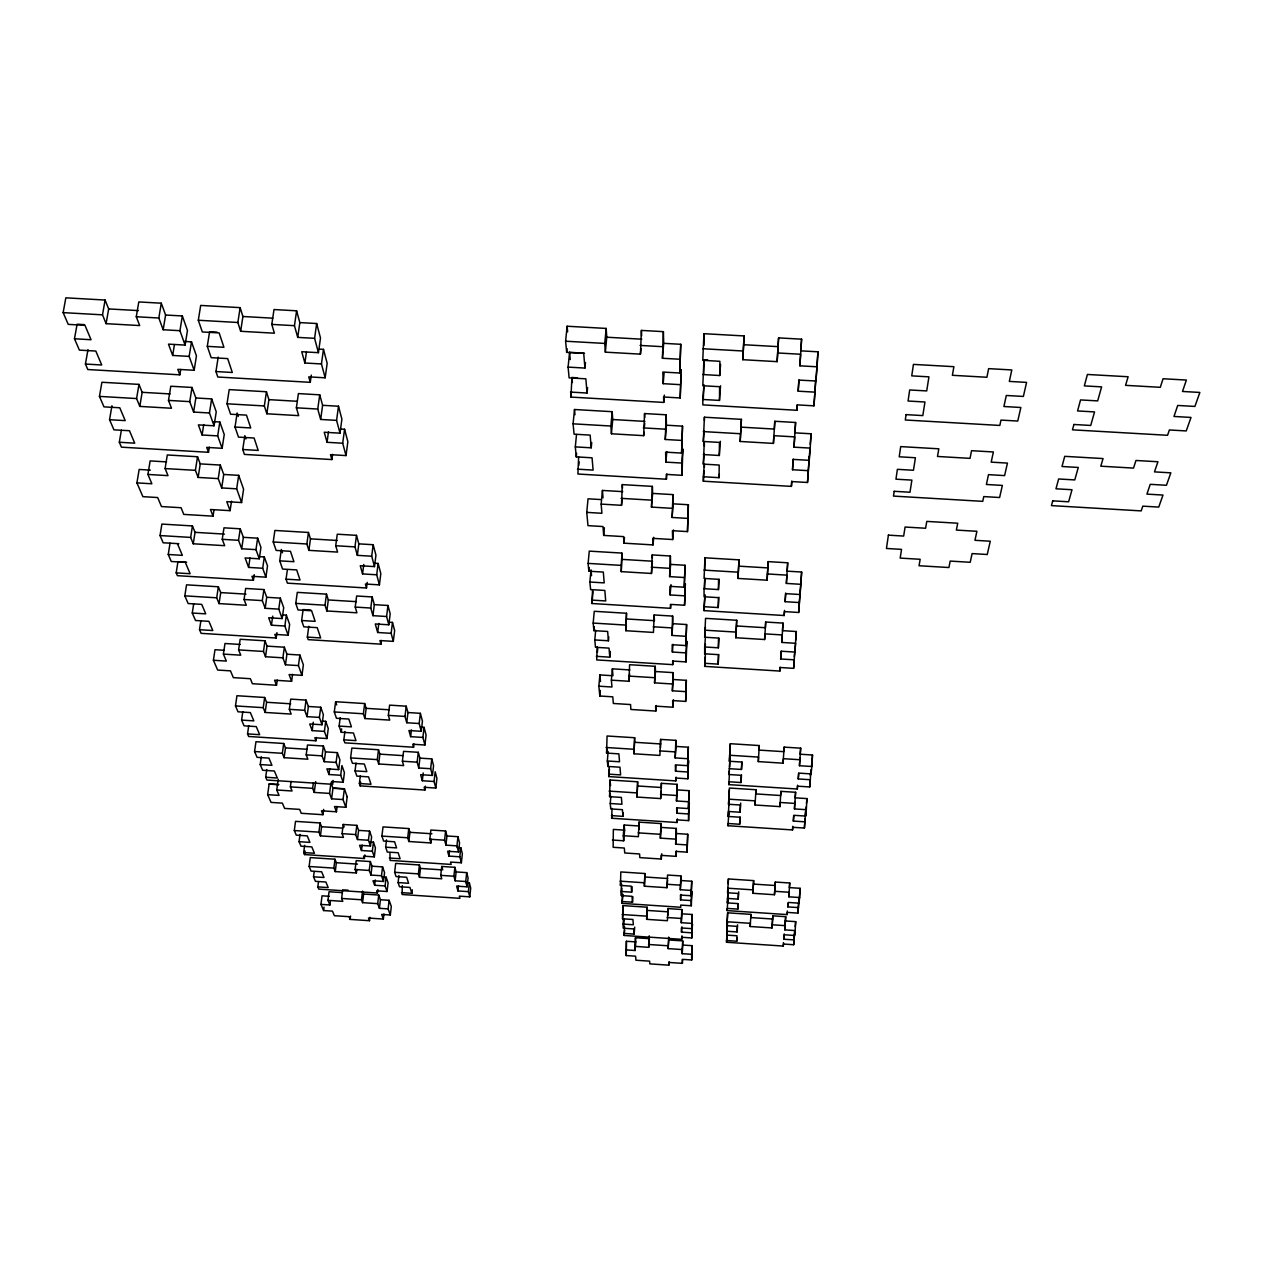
<?xml version="1.0" encoding="UTF-8"?>
<svg xmlns="http://www.w3.org/2000/svg" width="1263" height="1263" viewBox="0 0 1263 1263"><rect width="100%" height="100%" fill="white"/><g stroke="black" fill="none" stroke-linecap="round" stroke-linejoin="round"><path stroke-width="1.5" d="M705.401 637.231L704.675 646.972L718.363 647.808L718.489 638.068L704.675 637.215L705.559 618.349L736.724 620.259L735.745 637.736L764.62 639.52L765.694 622.043L783.013 623.101L782.507 630.663L796.322 631.516L794.916 652.071L781.181 651.219L780.66 658.986L794.301 659.823L793.622 668.348L780.092 667.511L779.855 671.063L704.675 666.39L705.386 653.666M704.675 663.296L718.173 664.133L718.284 654.644L704.675 653.808L704.675 646.972M704.959 596.01L704.059 610.629L784.197 615.523L784.449 611.608L798.674 612.476L801.658 572.028L787.133 571.16L787.702 562.793L768.204 561.625L767.083 580.191L737.971 578.422L739.013 559.856L704.975 557.804L704.059 578.438L718.552 579.322L718.442 589.568L704.059 588.684L704.849 578.265L704.707 588.116M704.975 557.804L704.707 569.692M703.254 399.408L703.965 384.836L702.828 399.471L719.468 400.418L719.61 386.699L702.796 385.736L703.949 359.718L707.706 359.939M702.796 374.543L719.736 375.521L719.878 361.297L702.765 360.318L703.933 333.685L744.112 335.942L742.786 359.702L777.14 361.644L778.592 337.884L801.595 339.179L799.874 365.828L817.05 366.791L817.95 351.809L800.821 350.846L801.595 339.179M704.28 464.516L703.333 476.751L719.057 477.682L719.2 465.052L703.333 464.121L704.28 442.145L704.407 446.171M703.317 454.554L719.31 455.485L719.452 442.413L703.302 441.482L704.407 417.216L741.413 419.348L740.181 441.466L773.43 443.408L774.787 421.274L795.595 422.474L794.017 447.165L810.199 448.097L811.067 433.777L794.916 432.846L795.595 422.474M704.959 594.684L704.059 606.698L718.237 607.566L718.347 597.636L704.059 596.752L704.059 588.684M811.004 770.256L809.709 786.944L797.585 786.17L797.316 789.012L728.83 784.623L728.893 781.75L741.002 782.539L741.507 775.008M741.002 782.539L741.27 775.308L729.067 774.535L729.998 757.263L729.588 766.957M729.209 768.678L741.476 769.451L741.744 762.047L729.383 761.257L730.33 743.702L759.284 745.549L759.047 750.096L783.786 751.674L784.134 747.128L800.695 748.17L799.463 765.725L811.856 766.515L812.504 755.006L800.142 754.216L800.695 748.17M805.21 815.566L805.699 810.846L804.42 828.054L792.769 827.297L792.533 829.933L728.009 825.734L728.056 823.492L739.66 824.25L740.15 816.987M739.66 824.25L739.929 817.208L728.23 816.451L728.356 811.478L740.102 812.235L740.718 803.063M740.102 812.235L740.371 805.02L728.53 804.263L729.414 788.033L755.953 789.738L755.748 793.906L780.613 795.516L780.929 791.348L795.611 792.28L794.459 808.936L806.315 809.694L806.946 798.595L795.106 797.837L795.611 792.28M730.33 743.702L729.383 761.257M728.751 814.856L728.814 812.598L728.009 825.734M728.988 805.494L729.114 800.474L728.23 816.451M729.383 789.754L728.53 804.263M797.932 913.117L799.037 898.482L797.932 913.117L787.323 912.407L787.117 914.586L727.188 910.607L727.235 908.413L737.829 909.123L738.192 903.677M727.377 902.887L728.12 889.263L727.377 902.887L738.034 903.598L737.829 909.123M727.488 898.419L738.208 899.13L738.413 893.478L727.63 892.767L727.756 888.205L753.048 889.862L752.859 893.304L774.472 894.725L775.308 882.048L789.754 882.995L788.775 896.809L799.59 897.535L800.111 888.315L789.328 887.589L789.754 882.995M793.701 944.724L794.711 931.084L793.701 944.724L783.47 944.029L783.281 946.066L726.525 942.261L727.409 922.385L726.699 935.094L736.976 935.772L736.771 941.219L726.557 940.525M726.809 931.257L737.118 931.936L737.324 926.379L726.951 925.684L727.662 912.817L750.932 914.365L750.759 917.57L772.593 919.022L772.83 915.833L785.712 916.685L784.781 929.868L795.185 930.563L795.706 921.643L785.318 920.948L784.781 929.868M727.662 912.817L726.951 925.684M727.804 901.561L727.851 899.351L727.188 910.607M728.262 883.563L728.388 878.953L753.648 880.611L752.859 893.304M740.181 441.466L741.413 419.348M742.786 359.702L744.112 335.942M735.745 637.736L736.724 620.259M737.971 578.422L739.013 559.856M777.14 361.644L778.592 337.884M773.43 443.408L773.824 435.672L794.695 436.887L794.017 447.165M794.948 803.426L780.25 802.479L779.934 806.615L755.021 805.005L755.227 800.868L728.64 799.163M774.787 421.274L774.377 429.073L741.207 427.147M767.083 580.191L768.204 561.625M800.016 759.742L783.423 758.684L783.076 763.184L758.305 761.605L758.526 757.09L729.525 755.242M764.62 639.52L764.92 633.868L782.271 634.942L781.765 642.441L795.611 643.293L794.332 656.776M765.694 622.043L765.394 627.727L736.566 625.959M772.83 915.833L772.04 927.958L750.19 926.505L750.348 923.316L727.046 921.769M798.516 907.608L787.828 906.897L788.254 902.445L798.99 903.156L800.111 888.315M804.42 828.054L804.941 818.961M805.068 821.834L793.338 821.076L793.874 815.314L805.652 816.072L806.189 806.868M809.709 786.944L810.041 781.292M810.467 779.745L798.248 778.955L798.784 773.114L811.083 773.903L811.288 770.098M811.509 766.278L812.504 755.006M783.281 946.066L783.486 942.561M794.206 939.909L783.913 939.23L784.228 933.925M787.117 914.586L787.323 910.97M787.828 906.897L788.049 903.25M792.533 829.933L792.754 826.302M793.338 821.076L793.669 815.582M794.459 808.936L794.885 801.531M797.316 789.012L797.537 785.254M798.248 778.955L798.579 773.272M799.463 765.725L799.921 758.053M779.934 806.615L780.929 791.348M783.076 763.184L784.134 747.128M793.622 668.348L794.885 650.129M798.674 612.476L800.189 590.437M799.463 602.562L785.128 601.693L785.665 593.642L800.095 594.526L801.658 572.028M703.333 476.751L703.349 481.203L791.412 486.381L791.727 481.566L807.499 482.482L809.283 456.527M807.499 482.482L809.993 447.891M813.972 405.833L815.93 377.353L813.972 405.833L797.269 404.886L796.906 410.286L702.828 404.886L702.828 399.471M815.045 392.146L798.184 391.183L798.879 380.1L815.93 380.984L817.95 351.809M779.855 671.063L780.092 667.211M791.412 486.381L791.743 481.14M808.431 470.673L792.517 469.741L793.18 459.132M781.765 642.441L783.013 623.101M796.906 410.286L797.253 404.807M784.197 615.523L784.512 610.376M785.128 601.693L785.665 593.042M800.916 584.311L786.36 583.427L787.702 562.793M772.04 927.958L772.593 919.022M774.472 894.725L775.308 882.048M750.19 926.505L750.932 914.365M753.048 889.862L753.648 880.611M755.021 805.005L755.953 789.738M758.305 761.605L759.284 745.549M792.517 469.741L793.196 459.4L809.251 460.332L810.199 448.097M726.525 942.261L727.109 933.499M741.476 769.451L741.981 761.842M738.208 899.13L738.697 891.804M737.118 931.936L737.592 924.848M736.771 941.219L737.008 937.699M798.184 391.183L798.926 380.021M799.874 365.828L800.647 354.256L777.582 352.961M780.66 658.986L781.181 651.219M786.36 583.427L786.928 575.139L767.399 573.955M729.067 774.535L729.335 770.746M728.83 784.623L729.414 774.235M727.63 892.767L728.388 878.953M691.619 954.307L692.25 945.687L682.841 945.056L682.73 940.888L668.79 939.956L668.664 937.099L668.127 948.608L682.083 949.555L682.194 953.676L691.619 954.307L691.714 959.975L682.257 959.343L682.367 963.353L668.711 962.438L668.837 965.169L649.814 963.874L649.624 961.159L635.936 960.227L635.605 956.186L626.227 955.554L626.401 941.267L635.794 941.898L635.084 950.502L625.69 949.871M718.442 589.568L719.2 579.133M691.714 959.975L692.25 945.687M718.237 607.566L718.979 597.257M718.363 647.808L719.073 638.083M718.173 664.133L718.868 654.502M612.429 840.037L623.701 840.779L624.601 830.154L613.344 829.412L613.139 847.299L624.317 848.041L624.743 852.983L639.583 853.962L639.836 857.624L661.307 859.029L661.133 855.367L675.989 856.346L675.847 851.404L687.056 852.146L687.719 834.259L676.447 833.517L676.289 828.417L661.181 827.439L661.007 823.571L639.015 822.134L638.399 836.69L623.275 835.711L624.175 825.023L639.267 826.002L638.983 829.57M624.538 926.41L624.143 935.457L681.704 939.325L681.657 937.272L691.84 937.951L691.777 932.82L681.515 932.126L681.909 926.837M681.704 939.325L681.973 935.82M704.675 637.215L705.401 627.411M682.083 949.555L682.73 940.888M682.194 953.676L682.841 945.056M719.31 455.485L720.368 441.308M704.675 653.808L705.401 644.13M682.367 963.353L682.62 959.943M704.675 666.39L705.386 656.792M719.057 477.682L719.326 474.178M622.548 894.267L622.106 903.377L680.773 907.276L680.71 905.082L691.303 905.776L691.224 900.582L680.583 899.872L680.441 895.057L691.145 895.751L691.745 881.242L680.994 880.532L680.883 875.906L667.559 875.038L666.99 887.7L644.383 886.2L644.904 873.538L620.828 871.944L620.449 885.426L631.184 886.137L631.674 892.152L621.001 891.457L621.617 884.147M691.145 895.751L691.745 881.242M691.224 900.582L691.887 891.473L691.303 905.776M681.515 932.126L681.404 927.958L691.714 928.652L692.282 914.491L681.925 913.812L681.815 909.518L667.953 908.586L667.401 920.727L646.656 919.338L647.161 907.213L622.927 905.603L622.58 918.785L632.921 919.48L633.363 924.753L623.069 924.074L623.512 918.769M691.714 928.652L692.282 914.491M691.777 932.82L692.424 923.995L691.84 937.951M675.989 856.346L676.4 851.073M668.837 965.169L669.09 961.759M609.224 766.641L608.798 776.587L675.8 780.897L675.721 778.024L687.814 778.797L687.704 771.993L675.531 771.204L675.358 764.889L687.593 765.678L688.351 747.222L676.037 746.433L675.879 740.355L660.612 739.392L659.886 755.432L633.994 753.79L634.658 737.734L607.061 735.997L606.572 753.08L618.886 753.869L619.533 761.763L607.329 760.989L608.15 751.501M687.593 765.678L688.351 747.222M687.704 771.993L688.556 760.642L687.814 778.797M691.066 890.431L680.299 889.72L680.883 875.906M680.299 889.72L680.994 880.532M719.736 375.521L720.573 364.391M680.583 899.872L680.994 894.409M612.034 808.367L611.655 818.25L677.063 822.497L677 819.861L688.588 820.618L688.477 813.956L676.81 813.198L676.652 807.815L688.382 808.573L689.109 790.67L677.315 789.912L677.157 784.339L661.354 783.313L660.644 798.579L637.01 797.064L637.657 781.797L610.029 780.013L609.587 796.669L621.38 797.427L621.949 804.263L610.25 803.505L610.882 796.195M688.382 808.573L689.109 790.67M688.477 813.956L689.298 803.015L688.588 820.618M719.468 400.418L720.557 385.783M691.635 923.395L681.262 922.7L681.815 909.518M681.262 922.7L681.925 913.812M687.056 852.146L687.719 834.259M684.562 605.245L685.351 583.743L684.562 605.245L670.416 604.393L670.527 608.324L591.921 603.509L592.552 589.821M703.665 374.669L703.949 359.718M687.482 758.7L675.152 757.911L675.879 740.355M675.152 757.911L676.037 746.433M597.225 646.735L596.689 659.918L672.721 664.638L672.626 661.07L686.109 661.907L685.951 652.892L672.374 652.04L672.169 644.714L685.841 645.567L686.598 624.538L672.832 623.685L672.626 616.091L654.171 614.955L653.445 632.431L625.864 630.726L626.511 613.265L594.257 611.292L593.184 623.069L593.894 630.632L607.645 631.468L608.419 640.783L594.794 639.946L595.678 630.237M675.531 771.204L675.973 765.536M666.99 887.7L667.559 880.343M685.841 645.567L686.598 624.538M675.8 780.897L676.1 777.14M685.951 652.892L686.851 641.272L686.109 661.907M703.302 441.482L704.138 430.762M688.272 801.737L676.463 800.979L677.157 784.339M676.463 800.979L677.315 789.912M667.811 915.375L667.953 908.586M611.087 675.626L599.878 674.931L598.867 686.188L599.814 696.008L612.776 696.829L613.344 703.475L630.553 704.549L630.884 709.474L655.829 711.053L655.608 706.128L672.832 707.217L672.642 700.586L685.651 701.407L686.346 680.331L673.242 679.51L673.053 672.626L655.481 671.521L655.244 666.296L629.59 664.701L628.958 681.262L611.387 680.157L612.381 668.837L629.937 669.943M703.333 464.121L704.138 453.543M676.81 813.198L677.221 807.736M685.651 701.407L686.346 680.331M686.93 844.915L675.626 844.173L676.289 828.417M677.063 822.497L677.347 818.882M675.626 844.173L676.447 833.517M703.349 481.203L704.138 470.736M668.127 948.608L668.79 939.956M685.683 636.284L671.9 635.431L672.626 616.091M671.9 635.431L672.832 623.685M648.708 947.313L649.403 938.662L635.447 937.73L634.752 946.366L648.708 947.313L649.214 935.804M660.644 798.579L661.228 791.206M672.374 652.04L672.99 644.304M672.721 664.638L673.021 660.802M675.468 839.121L660.328 838.127L661.007 823.571M685.477 691.619L672.358 690.798L673.053 672.626M660.328 838.127L661.181 827.439M672.358 690.798L673.242 679.51M601.267 499.58L588.037 498.806L586.758 512.383L587.974 525.645L602.972 526.545L603.682 535.417L623.543 536.601L623.969 543.169L653.034 544.906L652.766 538.354L672.674 539.538L672.437 530.697L687.482 531.597L688.367 504.742L673.211 503.842L672.99 494.607L652.639 493.407L652.355 486.381L622.296 484.613L621.522 505.311L601.172 504.111L602.435 490.439L622.738 491.639M672.832 707.217L673.416 699.781M661.307 859.029L661.717 853.788M684.404 595.82L670.132 594.952L669.895 586.348L684.262 587.216L685.051 565.271L670.606 564.403L670.369 556.004L652.229 554.915L651.471 573.465L621.238 571.634L621.901 553.083L589.268 551.126L588.116 563.393L588.858 571.208L603.319 572.076L604.203 582.89L589.884 582.022L591.021 569.897L591.542 575.628M687.482 531.597L688.367 504.742M684.262 587.216L685.051 565.271M810.246 444.355L811.067 433.777M815.93 380.984L817.05 366.791M795.627 640.357L796.322 631.516M680.204 397.956L681.167 369.917L680.204 397.956L663.58 396.992L663.738 402.423L570.955 397.087L571.918 377.511L577.428 377.826M687.309 518.367L672.105 517.467L672.99 494.607M655.829 711.053L656.271 705.512M672.105 517.467L673.211 503.842M684.104 577.507L669.611 576.623L670.369 556.004M644.383 886.2L644.904 873.538M669.611 576.623L670.606 564.403M672.674 539.538L673.447 529.955M578.628 456.969L577.917 474.02L666.406 479.23L666.264 474.383L681.973 475.314L681.752 463.047L665.917 462.132L665.617 452.154L681.594 453.085L682.525 426.136L666.438 425.205L666.154 414.801L644.556 413.554L643.656 435.656L611.418 433.777L610.882 426.026L612.192 411.691L574.491 409.512L573.086 423.831L574.081 434.172L590.153 435.104L591.226 447.812L575.312 446.881L576.512 434.519M670.132 594.952L670.969 584.595M681.594 453.085L682.525 426.136M681.752 463.047L682.888 448.965L681.973 475.314M670.527 608.324L670.795 604.898M646.656 919.338L647.161 907.213M660.502 747.791L660.612 739.392M681.373 440.408L665.254 439.477L666.438 425.205M624.143 935.457L624.585 930.215M637.01 797.064L637.657 781.797M665.917 462.132L666.785 451.57M626.227 955.554L626.401 941.267M631.674 892.152L632.131 886.673M666.406 479.23L666.832 474.004M621.933 901.498L632.495 902.208L632.937 896.777M679.968 384.647L663.186 383.684L662.838 372.048L679.762 373.011L680.741 344.294L663.707 343.331L663.375 331.648L641.399 330.417L640.452 354.145L605.356 352.156L604.756 343.425L606.177 328.427L567.119 326.233L565.619 341.215L566.677 352.377L583.711 353.34L584.943 368.07L568.097 367.107L569.566 352.33L584.516 353.182M672.153 683.962L654.55 682.857L655.244 666.296M654.55 682.857L655.481 671.521M679.762 373.011L680.741 344.294M623.954 933.404L634.121 934.099L634.705 927.089M679.526 359.229L662.428 358.266L663.375 331.648M611.403 815.614L622.959 816.356L623.275 812.74M662.428 358.266L663.707 343.331M671.869 508.31L651.471 507.095L652.355 486.381M651.471 507.095L652.639 493.407M620.449 885.426L620.749 881.748M663.186 383.684L664.117 372.648M632.495 902.208L632.005 896.32L621.396 895.609L621.996 888.347M633.994 753.79L634.658 737.734M663.738 402.423L664.338 395.13M622.106 903.377L622.864 894.362M653.034 544.906L653.681 537.28M622.58 918.785L622.927 905.603M651.471 573.465L652.355 562.966M634.121 934.099L633.71 928.937L623.464 928.242L624.206 919.448M665.254 439.477L666.154 414.801M611.655 818.25L611.971 814.651M628.958 681.262L629.606 673.716M621.238 571.634L621.901 553.083M640.452 354.145L640.941 348.541M623.969 543.169L624.475 537.438M606.572 753.08L606.919 749.259M608.561 774.14L620.622 774.914L619.975 767.209L607.835 766.436L608.166 762.663M608.798 776.587L609.445 769.104M609.587 796.669L609.918 792.975M625.864 630.726L626.511 613.265M643.656 435.656L643.972 432.088M644.43 426.736L644.746 423.168M599.814 696.008L600.304 690.419M608.419 640.783L608.766 636.899M621.522 505.311L622.043 499.453M596.341 656.334L609.792 657.17L610.297 651.408M603.682 535.417L604.377 527.76M597.383 652.261L597.731 648.44M588.858 571.208L589.19 567.719M591.921 603.509L593.026 591.573M611.418 433.777L612.729 419.521L612.192 411.691M593.894 630.632L594.257 626.716M785.318 920.948L785.712 916.685M783.913 939.23L784.323 934.778L794.664 935.473L795.185 930.563M591.226 447.812L591.731 442.508M605.356 352.156L606.761 337.221L606.177 328.427M788.775 896.809L789.201 892.262L774.74 891.299M578.754 465.337L579.086 461.848M570.481 392.083L587.042 393.03L587.579 387.567M577.444 469.173L593.105 470.089L592.063 457.806L576.275 456.874L576.607 453.37M584.943 368.07L585.495 362.528M570.955 397.087L571.508 391.641M566.677 352.377L567.055 348.651M806.457 803.426L806.946 798.595M805.652 816.072L806.315 809.694M810.357 775.624L810.925 770.177M795.185 926.6L795.706 921.643M811.083 773.903L811.856 766.515M402.297 885.647L402.123 894.504L459.937 898.34L459.337 896.146L469.773 896.841L468.399 891.646L469.347 882.853L465.858 882.616M469.773 896.841L470.704 888.094L469.347 882.853M798.99 903.156L799.59 897.535M468.399 891.646L457.916 890.952L458.485 885.663M389.951 852.62L390.109 860.403L451.191 864.429L450.544 862.061L461.374 862.771L462.353 853.741L460.79 847.726L457.174 847.489M457.916 890.952L456.606 886.121L467.136 886.831L465.747 881.511L466.694 872.622L456.117 871.928L454.869 867.318L441.75 866.45L440.755 875.354L441.75 878.795L419.474 877.327L418.4 873.87L419.411 864.966L395.698 863.403L394.64 872.307L396.077 876.554L406.654 877.264L408.612 883.279L398.098 882.584L398.934 875.527M467.136 886.831L468.084 877.99L466.694 872.622M461.374 862.771L459.811 856.803L448.918 856.093L449.517 850.646M448.918 856.093L447.607 851.262L458.548 851.972L456.953 845.863L457.948 836.69L446.944 835.98L445.602 830.991L430.872 830.028L429.83 839.232L430.904 842.958L408.865 841.505L407.696 837.779L408.77 828.575L383.021 826.886L381.915 836.09L383.589 841.047L394.577 841.774L396.582 847.899L385.657 847.189L386.525 839.895M465.747 881.511L455.138 880.8L453.891 876.222L454.869 867.318M455.138 880.8L456.117 871.928M458.548 851.972L459.543 842.847L457.948 836.69M459.811 856.803L460.79 847.726M456.953 845.863L445.934 845.152L444.592 840.195L445.602 830.991M445.934 845.152L446.944 835.98M435.83 788.049L436.919 778.371L435.182 771.772L434.077 781.497L435.83 788.049L424.147 787.291L424.921 790.054L360.176 785.87L359.371 783.518L360.334 775.798M430.904 842.958L431.315 839.279M401.492 892.625L411.88 893.32L412.291 889.831M424.921 790.054L425.363 786.186M434.077 781.497L422.316 780.739L420.626 774.677L432.451 775.435L430.651 768.725L431.788 758.889L419.9 758.132L418.29 752.306L403.56 751.359L402.392 761.226L403.655 765.583L378.663 763.973L377.29 759.616L378.49 749.748L351.856 748.059L350.609 757.911L352.44 763.278L364.328 764.036L366.838 771.63L355.045 770.872L356.024 763.073M419.474 877.327L420.484 868.439L419.411 864.966M432.451 775.435L433.572 765.662L431.788 758.889M344.91 731.514L343.836 739.834L344.862 742.849L413.569 747.238L412.733 744.239L424.921 745.012L422.9 737.434L410.633 736.661L408.928 730.519L421.258 731.309L419.174 723.525L420.374 713.327L407.965 712.537L406.212 706.191L389.588 705.133L388.341 715.379L389.73 720.115L364.881 718.536L363.381 713.784L364.66 703.554L335.611 701.723L334.285 711.953L336.447 718.268L348.841 719.057L351.43 726.856L339.116 726.083L340.205 717.652M430.651 768.725L418.763 767.967L417.137 762.173L418.29 752.306M421.258 731.309L422.442 721.173L420.374 713.327M408.865 841.505L409.922 832.333L408.77 828.575M418.763 767.967L419.9 758.132M422.9 737.434L424.068 727.362L420.563 727.141M424.921 745.012L426.073 734.987L424.068 727.362M422.316 780.739L423.216 772.956M388.12 908.886L389.13 900.298L380.431 899.73L378.742 895.057L363.618 894.046L362.528 891.141L361.471 899.777L362.576 902.65L377.7 903.661L379.405 908.302L388.12 908.886L390.314 914.996L381.663 914.428L383.352 919.054L368.48 918.043L369.506 920.711L350.119 919.401L349.014 916.685L334.395 915.707L332.453 911.128L323.596 910.544L320.944 904.387L322.049 895.83L329.201 896.304M410.633 736.661L411.422 729.935M390.314 914.996L391.309 906.471L389.13 900.298M413.569 747.238L413.964 743.907M318.497 881.669L317.834 886.894L318.781 889.12L377.448 893.02L377.874 889.531M377.7 903.661L378.742 895.057M377.448 893.02L376.658 890.81L387.046 891.504L385.089 885.947L374.637 885.252L372.995 880.753L383.51 881.448L381.505 875.764L382.563 866.892L372.001 866.197L370.343 861.555L356.198 860.624L355.092 869.512L356.403 872.97L335.248 871.581L333.858 868.107L334.995 859.219L310.272 857.593L309.119 866.481L311.077 871.091L321.639 871.786L324.007 877.501L313.524 876.806L314.203 871.517M379.405 908.302L380.431 899.73M383.51 881.448L384.552 872.638L382.563 866.892M419.174 723.525L406.749 722.736L404.997 716.421L406.212 706.191M385.089 885.947L386.131 877.169L382.657 876.932M383.352 919.054L383.952 913.954M406.749 722.736L407.965 712.537M387.046 891.504L388.088 882.774L386.131 877.169M304.636 845.357L303.688 852.557L304.557 854.577L364.391 858.524L363.523 856.156L374.322 856.867L372.332 851.23L361.471 850.504L359.576 845.294L370.485 846.005L371.606 836.911L369.57 831.086L358.613 830.375L356.813 825.37L343.22 824.471L342.068 833.659L343.473 837.401L320.407 835.885L318.908 832.143L320.107 822.971L295.526 821.36L294.311 830.533L296.268 835.143L307.241 835.869L309.94 842.389L299.063 841.679L300.026 834.401M381.505 875.764L370.927 875.054L369.254 870.46L370.343 861.555M372.332 851.23L373.438 842.168L369.822 841.932M370.927 875.054L372.001 866.197M374.322 856.867L375.411 847.852L373.438 842.168M369.506 920.711L369.917 917.317M374.637 885.252L375.269 879.979M350.119 919.401L350.546 916.022M356.403 872.97L356.845 869.433M308.803 626.306L307.335 637.105L308.219 639.646L380.968 644.162L379.942 640.546L393.314 641.367L391.135 633.331L377.669 632.495L375.269 623.954L388.83 624.79L390.172 613.818L387.962 605.482L374.322 604.645L372.19 596.941L356.64 595.994L355.219 607.077L356.908 612.808L326.849 610.96L325.017 605.214L326.486 594.147L297.294 592.363L295.763 603.414L298.005 609.934L311.629 610.771L315.15 621.349L301.636 620.512L303.136 609.571L310.84 610.045M361.471 850.504L362.149 845.073M391.135 633.331L392.477 622.422L388.625 622.185M364.391 858.524L364.833 854.925M370.485 846.005L368.449 840.242L369.57 831.086M393.314 641.367L394.64 630.537L392.477 622.422M378.663 763.973L379.863 754.137L378.49 749.748M362.576 902.65L363.618 894.046M342.02 892.609L329.043 891.741L327.954 900.345L342.794 901.34L341.626 898.451L342.699 889.831L348.114 890.194M364.881 718.536L366.159 708.338L364.66 703.554M377.669 632.495L378.805 623.417M360.176 785.87L360.65 782.018M368.449 840.242L357.476 839.516L355.661 834.559L356.813 825.37M380.968 644.162L381.41 640.562M357.476 839.516L358.613 830.375M388.83 624.79L386.589 616.502L387.962 605.482M343.031 799.558L344.404 788.759L332.99 788.017L331.601 798.816L343.031 799.558L345.841 807.262L334.49 806.536L336.463 811.793L321.434 810.799L322.949 814.714L301.241 813.293L299.631 809.394L284.617 808.415L282.375 803.142L271.056 802.4L267.661 794.664L269.145 783.881L278.649 784.497M320.944 904.387L329.911 904.987L330.338 901.561M335.248 871.581L336.368 862.724L334.995 859.219M287.364 569.802L286.054 579.164L287.443 583.159L366.507 587.99L365.386 584.011L379.421 584.864L376.706 574.791L362.56 573.923L360.271 565.729L374.495 566.598L375.948 555.183L373.169 544.716L358.834 543.864L356.482 535.354L337.268 534.202L335.721 545.742L337.6 552.089L308.882 550.352L306.862 543.99L308.456 532.465L274.876 530.444L273.234 541.969L276.155 550.431L290.458 551.299L293.932 561.703L279.739 560.851L281.349 549.468L282.486 552.768M386.589 616.502L372.932 615.665L370.785 608.04L372.19 596.941M345.841 807.262L347.199 796.543M376.706 574.791L378.126 563.44L374.606 563.219M372.932 615.665L374.322 604.645M379.421 584.864L380.826 573.591L378.126 563.44M266.761 769.562L265.688 777.25L266.888 780.045L332.564 784.291L333.069 780.439M332.564 784.291L331.553 781.513L343.189 782.271L340.694 775.277L328.964 774.519L326.88 768.851L338.658 769.609L336.1 762.442L337.363 752.637L325.507 751.864L323.375 746.007L307.509 744.996L306.199 754.848L307.872 759.205L284.128 757.689L282.359 753.316L283.701 743.481L255.963 741.697L254.573 751.532L257.099 757.358L268.94 758.116L271.955 765.315L260.21 764.557L261.299 756.774M343.836 739.834L355.977 740.623L353.466 733.014L341.231 732.24L341.657 728.877M362.56 573.923L363.776 564.466M338.658 769.609L339.905 759.852L337.363 752.637M340.694 775.277L341.926 765.567L344.42 772.609L343.189 782.271M323.596 910.544L324.038 907.134M336.463 811.793L337.142 806.457M366.507 587.99L367.233 582.369M374.495 566.598L371.701 556.209L373.169 544.716M336.1 762.442L324.228 761.684L325.507 751.864M371.701 556.209L357.35 555.341L354.982 546.895L356.482 535.354M320.407 835.885L321.591 826.728L320.107 822.971M322.949 814.714L323.644 809.394M328.964 774.519L329.722 768.693M357.35 555.341L358.834 543.864M331.601 798.816L329.58 793.417L330.748 784.386M248.732 725.609L247.548 733.914L248.669 736.487L315.939 740.781L316.382 737.466M315.939 740.781L314.819 737.766L326.959 738.539L324.402 731.388L312.182 730.614L309.735 723.983L322.033 724.757L319.397 717.416L320.739 707.248L308.377 706.475L306.056 700.097L290.727 699.118L289.338 709.332L291.153 714.084L265.151 712.443L263.225 707.675L264.662 697.476L236.955 695.724L235.471 705.922L238.012 711.795L250.358 712.585L253.847 720.873L241.596 720.099L242.796 711.701M329.58 793.417L314.25 792.422L312.656 788.333L313.382 782.886M304.557 854.577L305.03 850.994M322.033 724.757L323.36 714.653L320.739 707.248M314.25 792.422L315.687 781.576M324.402 731.388L325.712 721.331L322.239 721.11M324.228 761.684L322.097 755.858L323.375 746.007M326.959 738.539L328.269 728.546L325.712 721.331M245.922 438.987L244.817 435.688L242.749 449.517L244.422 454.412L331.869 459.558L330.496 454.664L346.015 455.58L347.862 441.718L344.578 429.262L340.663 429.025M326.849 610.96L328.317 599.941L326.486 594.147M312.182 730.614L313.287 722.231M224.214 650.303L214.994 649.719L213.415 660.265L217.662 670.053L230.482 670.858L233.339 677.631L250.342 678.705L252.395 683.709L276.518 685.241L274.592 680.22L291.611 681.294L289.101 674.537L301.952 675.342L303.373 664.859L299.884 655.023L286.938 654.202L284.364 647.209L267.014 646.119L264.977 640.799L240.159 639.267L238.612 649.908L240.759 655.181L223.409 654.108L224.972 643.499L240.38 644.462M346.015 455.58L342.699 443.218L327.054 442.303L324.228 432.246L340.015 433.162L336.574 420.374L338.5 406.228L322.618 405.312L319.728 394.83L298.4 393.598L296.379 407.807L298.684 415.638L266.84 413.775L264.346 405.944L266.446 391.751L229.203 389.604L227.024 403.797L230.608 414.217L246.474 415.132L250.737 427.952L235.013 427.036L237.144 413.033L238.281 416.427M331.869 459.558L332.564 454.38M278.239 779.16L276.755 789.991L292.053 790.985L290.379 786.881L291.106 781.45M340.015 433.162L341.894 419.127L338.5 406.228M319.397 717.416L307.02 716.642L304.683 710.311L306.056 700.097M342.699 443.218L344.578 429.262M307.02 716.642L308.377 706.475M308.882 550.352L310.461 538.859L308.456 532.465M291.611 681.294L292.558 674.331M327.054 442.303L328.475 431.835M284.128 757.689L285.47 747.885L283.701 743.481M301.952 675.342L298.447 665.585L299.884 655.023M298.447 665.585L285.47 664.78L282.896 657.818L284.364 647.209M336.574 420.374L320.66 419.458L317.755 409.054L319.728 394.83M200.88 620.733L199.522 629.7L201.101 633.347L276.187 638.02L274.829 634.373L288.153 635.21L289.637 624.396L286.354 615.144L282.533 614.923M285.47 664.78L286.938 654.202M218.199 357.097L215.941 371.543L217.82 377.021L310.288 382.326L308.756 376.863L325.159 377.811L327.164 363.318L323.486 349.362L319.807 349.156M320.66 419.458L322.618 405.312M310.288 382.326L311.298 375.111M288.153 635.21L284.854 626.022L271.434 625.201L268.672 617.749L282.17 618.57L278.776 609.129L280.323 598.125L266.73 597.288L263.904 589.568L245.669 588.447L244.059 599.499L246.285 605.261L219.067 603.588L216.699 597.809L218.357 586.774L186.529 584.832L184.824 595.852L188.155 603.54L201.733 604.377L205.743 613.85L192.276 613.029L193.665 603.935M265.151 712.443L266.588 702.275L264.662 697.476M276.187 638.02L276.944 632.621M325.159 377.811L321.449 363.949L304.888 363.002L301.731 351.73L318.434 352.677L320.486 337.995L316.666 323.533L299.836 322.586L296.6 310.809L274.008 309.546L271.798 324.402L274.387 333.195L240.649 331.285L237.854 322.491L240.144 307.635L200.691 305.425L198.307 320.249L202.333 331.964L219.146 332.911L223.93 347.293L207.29 346.346L209.595 331.711L216.968 332.137M282.17 618.57L283.701 607.645L280.323 598.125M276.518 685.241L277.244 680.047M284.854 626.022L286.354 615.144M321.449 363.949L323.486 349.362M282.896 657.818L265.514 656.728L263.478 651.455L264.977 640.799M304.888 363.002L306.435 352.077M265.514 656.728L267.014 646.119M271.434 625.201L272.713 616.139M318.434 352.677L314.582 338.326L316.666 323.533M186.64 562.193L177.957 561.656L176.189 572.865L177.404 575.675L253.421 580.317L251.937 576.307L265.909 577.159L262.688 568.255L264.314 556.951L259.057 556.636M314.582 338.326L297.721 337.379L299.836 322.586M278.776 609.129L265.167 608.292L262.309 600.62L263.904 589.568M265.909 577.159L267.519 565.919L264.314 556.951M265.167 608.292L266.73 597.288M262.688 568.255L248.622 567.403L245.101 557.946L259.278 558.814L255.979 549.642L257.636 538.18L243.38 537.328L240.238 528.802L223.977 527.823L222.241 539.317L224.688 545.679L193.255 543.785L190.65 537.407L192.434 525.929L161.885 524.082L160.038 535.559L163.164 542.79L178.857 543.69M253.421 580.317L254.242 574.712M259.278 558.814L260.936 547.432L257.636 538.18M297.721 337.379L294.453 325.68L296.6 310.809M266.84 413.775L268.908 399.645L266.446 391.751M248.622 567.403L249.995 557.978M150.329 470.12L139.151 469.457L136.925 482.892L142.893 496.659L157.67 497.543L161.475 506.558L181.067 507.726L183.782 514.404L213.037 516.157L210.479 509.494L230.103 510.662L226.772 501.664L241.596 502.548L243.585 489.191L238.691 475.346L223.74 474.462L220.315 465.068L200.249 463.884L197.533 456.748L167.3 454.964L165.106 468.557L167.995 475.646L147.929 474.446L150.139 460.916L166.527 461.895M255.979 549.642L241.691 548.774L238.533 540.311L240.238 528.802M241.691 548.774L243.38 537.328M230.103 510.662L231.524 501.174M219.067 603.588L220.709 592.584L218.357 586.774M241.596 502.548L236.67 488.828L238.691 475.346M236.67 488.828L221.688 487.928L223.74 474.462M121.359 430.209L119.322 442.255L121.453 447.165L208.506 452.296L206.69 447.402L222.13 448.302L217.694 435.893L219.825 421.984L214 421.653M222.13 448.302L224.246 434.488L219.825 421.984M240.649 331.285L242.906 316.492L240.144 307.635M221.688 487.928L218.246 478.614L220.315 465.068M213.037 516.157L213.905 510.489M217.694 435.893L202.096 434.993L198.37 424.889L214.063 425.805L209.469 412.985L211.663 398.903L195.844 397.987L192.008 387.457L170.789 386.241L168.484 400.403L171.5 408.249L139.798 406.402L136.593 398.555L138.977 384.394L101.908 382.263L99.445 396.393L103.976 406.86L119.78 407.775L125.211 420.626L109.549 419.711L111.949 405.755M193.255 543.785L195.039 532.339L192.434 525.929M208.506 452.296L209.311 447.134M214.063 425.805L216.241 411.817L211.663 398.903M218.246 478.614L198.133 477.43L195.402 470.341L197.533 456.748M202.096 434.993L203.738 424.557M198.133 477.43L200.249 463.884M87.984 349.662L85.426 364.044L87.81 369.538L179.835 374.827L177.815 369.349L194.155 370.28L196.444 355.866L191.502 341.863L184.177 341.436M209.469 412.985L193.618 412.07L189.75 401.634L192.008 387.457M176.189 572.865L190.113 573.718L185.329 562.351L171.279 561.498L168.247 554.489L170.047 543.153M193.618 412.07L195.844 397.987M194.155 370.28L189.166 356.403L191.502 341.863M189.166 356.403L172.668 355.456L168.484 344.136L185.108 345.083L179.946 330.701L182.346 315.955L165.595 315.024L161.285 303.199L138.804 301.936L136.278 316.745L139.672 325.57L106.092 323.66L102.508 314.834L105.097 300.041L65.834 297.831L63.15 312.624L68.234 324.37L84.968 325.317L91.047 339.731L74.485 338.784L77.106 324.212L84.447 324.623M179.835 374.827L180.72 369.443M185.108 345.083L187.461 330.464L182.346 315.955M172.668 355.456L174.452 344.562M179.946 330.701L163.164 329.738L165.595 315.024M139.798 406.402L142.151 392.319L138.977 384.394M163.164 329.738L158.822 318.023L161.285 303.199M106.092 323.66L108.665 308.93L105.097 300.041M108.665 308.93L138.441 310.603M242.906 316.492L272.824 318.181M743.875 344.72L778.134 346.646M606.761 337.221L641.778 339.194M63.15 312.624L102.508 314.834M136.278 316.745L158.822 318.023M198.307 320.249L237.854 322.491M271.798 324.402L294.453 325.68M702.749 348.73L743.023 351.003M565.619 341.215L604.756 343.425M640.057 345.415L662.096 346.662M85.426 364.044L101.719 364.991L95.83 351.067L79.395 350.119L74.485 338.784M215.941 371.543L232.297 372.474L227.687 358.597L211.174 357.65L207.29 346.346M142.151 392.319L170.063 393.93M268.908 399.645L296.947 401.271M612.729 419.521L644.904 421.384M99.445 396.393L136.593 398.555M168.484 400.403L189.75 401.634M227.024 403.797L264.346 405.944M296.379 407.807L317.755 409.054M573.086 423.831L610.882 426.026M643.309 427.904L664.954 429.152M703.302 431.583L740.386 433.73M119.322 442.255L134.715 443.171L129.473 430.73L113.938 429.83L109.549 419.711M242.749 449.517L258.205 450.417L254.1 438.024L238.486 437.109L235.013 427.036M165.106 468.557L195.402 470.341M621.08 498.348L651.187 500.132M136.925 482.892L151.86 483.776L147.929 474.446M586.758 512.383L601.898 513.283L601.172 504.111M310.461 538.859L337.221 540.469M195.039 532.339L224.451 534.107M738.839 566.156L767.888 567.908M622.312 559.398L652.497 561.214M273.234 541.969L306.862 543.99M335.721 545.742L354.982 546.895M160.038 535.559L190.65 537.407M222.241 539.317L238.533 540.311M704.044 570.118L738.145 572.186M588.116 563.393L620.812 565.366M651.203 567.198L669.374 568.303M168.247 554.489L182.361 555.357L177.436 543.643M286.054 579.164L300.041 580.017L296.679 569.913L282.58 569.06L279.739 560.851M591.605 600.083L605.703 600.951L604.835 590.452L590.61 589.584L589.884 582.022M220.709 592.584L245.953 594.131M328.317 599.941L356.45 601.662M626.89 618.981L654.408 620.67L654.171 614.955M184.824 595.852L216.699 597.809M244.059 599.499L262.309 600.62M295.763 603.414L325.017 605.214M355.219 607.077L370.785 608.04M593.184 623.069L625.485 625.059M653.192 626.764L671.679 627.9M704.675 630.174L735.887 632.084M199.522 629.7L212.8 630.537L208.9 621.333L195.528 620.496L192.276 613.029M307.335 637.105L320.66 637.941L317.25 627.664L303.815 626.827L301.636 620.512M238.612 649.908L263.478 651.455M628.611 676.068L654.313 677.678M213.415 660.265L226.345 661.07L223.409 654.108M598.867 686.188L611.955 687.009L611.387 680.157M366.159 708.338L389.067 709.79M266.588 702.275L290.695 703.807M334.285 711.953L363.381 713.784M388.341 715.379L404.997 716.421M235.471 705.922L263.225 707.675M289.338 709.332L304.683 710.311M634.957 742.312L660.802 743.954M606.051 747.491L633.679 749.259M659.696 750.901L674.979 751.88M247.548 733.914L259.657 734.687L256.263 726.604L244.059 725.815L241.596 720.099M285.47 747.885L307.351 749.291M379.863 754.137L402.913 755.621M254.573 751.532L282.359 753.316M306.199 754.848L322.097 755.858M350.609 757.911L377.29 759.616M402.392 761.226L417.137 762.173M637.926 785.996L661.528 787.512M609.066 791.112L636.726 792.896M660.47 794.427L676.305 795.453M265.688 777.25L277.307 778.008L274.355 770.998L262.657 770.241L260.21 764.557M359.371 783.518L371.006 784.26L368.559 776.871L356.829 776.114L355.045 770.872M269.13 784.102L278.618 784.718M344.373 788.965L332.958 788.238L330.953 782.792M290.379 786.881L312.656 788.333M267.661 794.664L279.076 795.39L276.755 789.991M638.131 832.854L660.154 834.29M321.591 826.728L342.699 828.118M409.922 832.333L431.93 833.769M381.915 836.09L407.696 837.779M429.83 839.232L444.592 840.195M294.311 830.533L318.908 832.143M342.068 833.659L355.661 834.559M303.688 852.557L314.455 853.267L311.803 846.889L300.973 846.178L299.063 841.679M389.304 858.019L400.103 858.729L398.161 852.746L387.283 852.036L385.657 847.189M753.458 884.084L775.04 885.505M645.125 877.011L667.701 878.511M620.054 881.164L644.162 882.758M666.848 884.258L680.189 885.142M336.368 862.724L357.492 864.113M420.484 868.439L440.882 869.797M309.119 866.481L333.858 868.107M355.092 869.512L369.254 870.46M394.64 872.307L418.4 873.87M440.755 875.354L453.891 876.222M317.834 886.894L328.206 887.589L325.886 882.016L315.45 881.321L313.524 876.806M647.366 910.434L668.08 911.823M622.185 914.523L646.451 916.133M667.259 917.522L681.152 918.454M772.277 924.784L785.176 925.637M341.626 898.451L361.471 899.777M648.519 944.471L668.001 945.782M327.954 900.345L329.911 904.987M343.22 824.471L344.152 826.981M344.404 788.759L347.167 796.764M339.116 726.083L341.231 732.24M335.611 701.723L336.684 704.912M398.098 882.584L399.503 886.737L409.97 887.431L411.88 893.32M441.75 866.45L442.729 869.907M568.097 367.107L569.124 377.874L585.858 378.821L587.042 393.03M575.312 446.881L576.275 456.874M623.069 924.074L623.464 928.242M574.491 409.512L574.981 414.722M607.329 760.989L607.835 766.436M594.794 639.946L595.489 647.288L609.034 648.124L609.792 657.17M610.25 803.505L610.755 808.92L622.406 809.678L622.959 816.356M621.001 891.457L621.396 895.609M610.029 780.013L610.55 785.618M567.119 326.233L567.64 331.853M569.566 352.33L570.245 359.56M571.918 377.511L572.392 382.547M599.878 674.931L600.509 681.531M623.275 835.711L623.701 840.779M634.752 946.366L635.084 950.502M624.175 825.023L624.601 830.154M635.447 937.73L635.794 941.898M612.381 668.837L612.95 675.752M602.435 490.439L603.019 497.843M639.015 822.134L639.267 826.002M622.296 484.613L622.517 488.134M652.229 554.915L652.355 558.072M661.354 783.313L661.465 786.123M641.399 330.417L641.62 335.69M644.556 413.554L644.73 417.469M703.933 333.685L703.933 345.367M704.059 606.698L704.059 610.629M704.407 417.216L704.407 420.547M704.407 464.263L704.407 467.263M894.188 491.307L893.494 496.091L982.74 501.348L983.782 496.58L999.617 497.511L1002.364 485.418L986.387 484.487L988.503 474.651L1004.606 475.598L1007.448 463.095L991.187 462.147L993.381 451.965L971.547 450.702L970.031 458.358L937.493 456.464L938.819 448.807L900.708 446.597L899.209 456.796L915.422 457.743L913.449 470.262L897.393 469.331L895.956 479.182L911.886 480.114L909.976 492.238L894.188 491.307M888.394 535.149L886.452 548.474L901.545 549.373L900.172 558.088L920.159 559.288L919.038 565.745L948.908 567.529L950.186 561.088L970.221 562.288L972.1 553.589L987.24 554.504L990.271 541.227L974.957 540.311L976.899 531.297L956.359 530.081L957.733 523.229L926.789 521.398L925.59 528.25L905.082 527.034L903.661 536.065L888.394 535.149M906.076 414.627L905.303 419.995L999.822 425.442L1000.975 420.09L1017.757 421.053L1020.851 407.491L1003.911 406.512L1006.295 395.477L1023.377 396.44L1026.582 382.389L1009.326 381.41L1011.805 369.948L988.629 368.638L986.908 377.258L952.381 375.3L953.897 366.68L913.433 364.391L911.744 375.869L928.937 376.848L926.71 390.93L909.692 389.967L908.065 401.034L924.958 401.997L922.811 415.59L906.076 414.627M1052.726 500.858L1051.447 505.61L1141.199 510.899L1142.81 506.147L1158.739 507.095L1162.986 495.064L1146.915 494.117L1150.246 484.329L1166.444 485.276L1170.833 472.836L1154.477 471.888L1157.934 461.753L1135.974 460.474L1133.511 468.099L1100.783 466.189L1103.057 458.564L1064.725 456.338L1061.994 466.505L1078.286 467.452L1074.766 479.924L1058.631 478.977L1055.979 488.797L1072.003 489.728L1068.609 501.79L1052.726 500.858M1073.913 424.479L1072.476 429.83L1167.549 435.293L1169.364 429.973L1186.241 430.936L1191.009 417.437L1173.974 416.458L1177.716 405.455L1194.909 406.433L1199.85 392.446L1182.5 391.467L1186.383 380.052L1163.065 378.742L1160.287 387.315L1125.554 385.341L1128.127 376.753L1087.411 374.464L1084.333 385.894L1101.62 386.873L1097.673 400.892L1080.544 399.929L1077.56 410.949L1094.547 411.912L1090.727 425.457L1073.913 424.479"/></g></svg>
